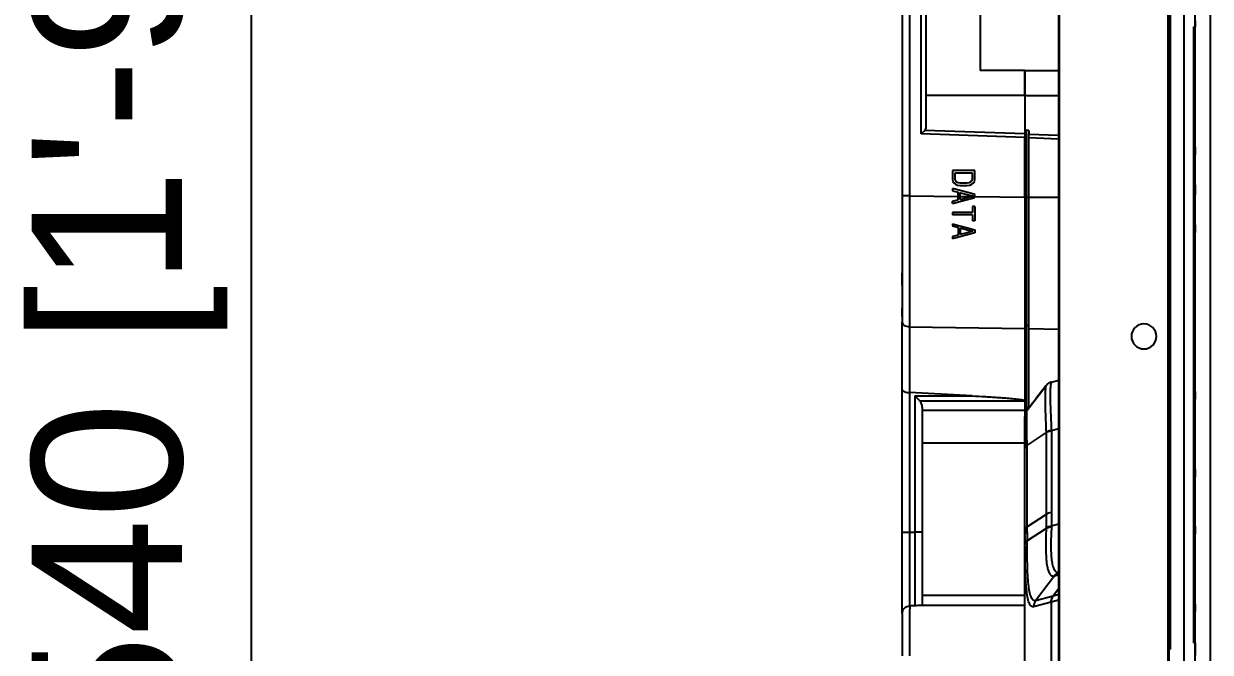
# Model space of a CAD drawing. Header units: millimetres. Extents: x -1070 to 42146, y 1440 to 12921.
# Drawn here: x -156.2 to 80.7, y 3020.9 to 3146.5 of the extents above; entities that cross this region are included whole.
import ezdxf

# ---------------------------------------------------------------- set-up
doc = ezdxf.new("R2010")
doc.units = ezdxf.units.MM
doc.layers.add('DIM', color=4, linetype='Continuous')
doc.layers.add('n', color=7, linetype='Continuous')
doc.styles.get("Standard").update_dxf_attribs({"font": 'arial.ttf'})
doc.dimstyles.new('ISO-200', dxfattribs={"dimtxt": 30, "dimasz": 25, "dimexe": 1.25, "dimexo": 5, "dimgap": 5, "dimtad": 1, "dimtoh": 1, "dimdec": 1, "dimdsep": 46, "dimtxsty": 'Standard', "dimcen": 2.5, "dimadec": 0, "dimazin": 0, "dimtfac": 1, "dimtdec": 1, "dimtmove": 0, "dimatfit": 3, "dimfxl": 1, "dimarcsym": 0})

# ---------------------------------------------------------------- blocks, each defined once
blk = doc.blocks.new('*D44')
at = {"layer": 'Defpoints', "color": 0, "transparency": 16777216}
for p in [(68.18, 3416.54), (-110.81, 2876.54), (68.18, 2876.54)]:
    blk.add_point(p, dxfattribs=at)
at = {"layer": 'DIM', "color": 0, "lineweight": -2, "transparency": 16777216}
for p, q in [((63.18, 3416.54), (-112.06, 3416.54)), ((-110.81, 3391.54), (-110.81, 2901.54)), ((63.18, 2876.54), (-112.06, 2876.54))]:
    blk.add_line(p, q, dxfattribs=at)
at = {"layer": 'DIM', "color": 0, "transparency": 16777216}
for points in [[(-114.97, 3391.54), (-106.64, 3391.54), (-110.81, 3416.54)], [(-114.97, 2901.54), (-106.64, 2901.54), (-110.81, 2876.54)]]:
    blk.add_solid(points, dxfattribs=at)
at = {"layer": 'DIM', "color": 0, "lineweight": -3, "transparency": 16777216, "insert": (-154.65, 3130.13), "char_height": 30, "attachment_point": 2, "rotation": 90}
blk.add_mtext('540 [1\'-9 1/4"]', dxfattribs=at)

msp = doc.modelspace()

# ---------------------------------------------------------------- linework, layer by layer
at = {"color": 1, "lineweight": -3}
msp.add_lwpolyline([(80.677, 2771.641), (77.677, 2771.641), (77.677, 3521.641), (80.677, 3521.641)], close=True, dxfattribs=at)
at = {"layer": 'n', "color": 7, "linetype": 'Continuous', "lineweight": -3, "true_color": 0xffffff}
for p, q in [((50.377, 3397.595), (50.377, 2895.486)), ((50.518, 3397.577), (50.518, 2895.505)), ((75.377, 3395.313), (75.377, 2897.769)), ((72.172, 3394.726), (72.172, 2898.355)), ((72.377, 3394.699), (72.377, 3021.541)), ((72.669, 3394.66), (72.669, 3021.541)), ((19.177, 3231.541), (19.177, 3112.164)), ((20.624, 3231.541), (20.624, 3112.164)), ((22.942, 3124.522), (22.942, 3168.559)), ((23.977, 3125.936), (23.977, 3167.145)), ((34.764, 3155.869), (34.764, 3137.213)), ((77.677, 3147.141), (77.677, 3145.941)), ((77.377, 3145.941), (77.677, 3145.941)), ((77.377, 3022.791), (77.377, 3145.941)), ((43.677, 3137.213), (34.764, 3137.213)), ((43.677, 3132.213), (43.677, 3137.213)), ((43.677, 3137.213), (50.377, 3137.213)), ((43.677, 3137.213), (43.677, 3132.213)), ((43.677, 3132.213), (23.977, 3132.213)), ((43.677, 3132.213), (43.677, 3125.513)), ((43.677, 3132.213), (43.677, 3125.513)), ((43.677, 3132.213), (50.377, 3132.213)), ((23.659, 3125.205), (22.942, 3124.522)), ((43.677, 3124.506), (23.659, 3125.205)), ((43.677, 3125.513), (43.677, 3124.506)), ((44.477, 3125.213), (43.977, 3125.213)), ((43.977, 3111.872), (43.977, 3125.213)), ((44.477, 3125.213), (44.477, 3124.478)), ((43.677, 3123.798), (22.942, 3124.522)), ((43.677, 3124.506), (43.677, 3123.798)), ((43.677, 3111.863), (43.677, 3123.798)), ((44.477, 3123.77), (44.477, 3124.478)), ((44.477, 3124.478), (50.377, 3124.272)), ((44.477, 3111.872), (44.477, 3123.77)), ((44.477, 3123.77), (50.377, 3123.564)), ((77.377, 3121.838), (77.677, 3121.838)), ((77.677, 3121.821), (77.377, 3121.821)), ((77.677, 3121.322), (77.377, 3121.322)), ((77.677, 3120.821), (77.377, 3120.821)), ((77.677, 3120.321), (77.377, 3120.321)), ((77.677, 3121.838), (77.677, 3121.821)), ((77.677, 3121.821), (77.677, 3121.322)), ((77.677, 3121.322), (77.677, 3120.821)), ((77.677, 3120.821), (77.677, 3120.322)), ((29.177, 3117.213), (29.177, 3115.413)), ((33.677, 3117.213), (29.177, 3117.213)), ((29.751, 3115.413), (29.751, 3116.763)), ((29.751, 3116.763), (33.102, 3116.763)), ((33.102, 3116.763), (33.102, 3115.413)), ((33.677, 3115.413), (33.677, 3117.213)), ((29.177, 3115.413), (29.272, 3115.038)), ((31, 3113.126), (29.177, 3113.613)), ((29.177, 3113.613), (29.177, 3113.163)), ((29.177, 3113.163), (30.326, 3112.863)), ((29.272, 3115.038), (29.464, 3114.738)), ((29.464, 3114.738), (29.847, 3114.438)), ((29.847, 3115.113), (29.751, 3115.413)), ((30.038, 3114.888), (29.847, 3115.113)), ((29.847, 3114.438), (30.23, 3114.288)), ((30.326, 3114.738), (30.038, 3114.888)), ((30.23, 3114.288), (30.708, 3114.213)), ((30.708, 3114.663), (30.326, 3114.738)), ((32.145, 3114.663), (30.708, 3114.663)), ((30.708, 3114.213), (32.145, 3114.213)), ((32.528, 3114.738), (32.145, 3114.663)), ((32.145, 3114.213), (32.623, 3114.288)), ((32.815, 3114.888), (32.528, 3114.738)), ((32.623, 3114.288), (33.006, 3114.438)), ((33.006, 3115.113), (32.815, 3114.888)), ((33.102, 3115.413), (33.006, 3115.113)), ((33.006, 3114.438), (33.389, 3114.738)), ((33.389, 3114.738), (33.581, 3115.038)), ((33.581, 3115.038), (33.677, 3115.413)), ((77.377, 3114.338), (77.677, 3114.338)), ((77.377, 3113.869), (77.677, 3113.869)), ((77.677, 3114.338), (77.677, 3113.869)), ((77.677, 3113.869), (77.677, 3112.806)), ((19.177, 3112.164), (19.177, 3111.329)), ((19.177, 3112.164), (19.177, 3111.863)), ((20.624, 3112.164), (19.177, 3112.164)), ((19.177, 3111.863), (19.177, 3111.114)), ((19.177, 3111.329), (19.177, 3110.496)), ((19.177, 3111.114), (19.177, 3099.438)), ((20.624, 3112.164), (30.326, 3112.038)), ((20.624, 3112.164), (20.624, 3085.938)), ((29.177, 3111.063), (30.198, 3111.329)), ((29.177, 3110.613), (29.177, 3111.063)), ((29.177, 3110.613), (30.676, 3111.013)), ((30.198, 3111.329), (30.326, 3111.363)), ((30.326, 3112.037), (30.326, 3112.863)), ((30.326, 3111.363), (30.326, 3112.037)), ((30.326, 3112.037), (30.708, 3112.032)), ((30.676, 3111.013), (31.176, 3111.146)), ((30.708, 3112.032), (30.708, 3112.788)), ((30.708, 3112.788), (30.893, 3112.74)), ((30.708, 3112.033), (32.878, 3112.004)), ((30.708, 3111.438), (30.708, 3112.032)), ((30.708, 3111.438), (30.949, 3111.5)), ((30.893, 3112.74), (31.038, 3112.702)), ((30.949, 3111.5), (31.189, 3111.563)), ((33.027, 3112.586), (31, 3113.126)), ((31.038, 3112.702), (32.925, 3112.209)), ((31.176, 3111.146), (31.676, 3111.279)), ((31.189, 3111.563), (31.91, 3111.751)), ((31.676, 3111.279), (32.176, 3111.413)), ((31.91, 3111.751), (32.15, 3111.814)), ((32.15, 3111.814), (32.871, 3112.003)), ((32.176, 3111.413), (33.176, 3111.679)), ((33.294, 3112.113), (32.871, 3112.003)), ((32.871, 3112.003), (33.677, 3111.994)), ((32.925, 3112.209), (33.294, 3112.113)), ((33.677, 3112.413), (33.027, 3112.586)), ((33.176, 3111.679), (33.394, 3111.737)), ((33.394, 3111.737), (33.677, 3111.813)), ((33.677, 3111.994), (33.677, 3112.413)), ((33.677, 3111.813), (33.677, 3111.994)), ((33.677, 3111.994), (43.677, 3111.863)), ((43.677, 3111.863), (43.677, 3086.97)), ((43.977, 3086.286), (43.977, 3111.872)), ((43.977, 3111.872), (44.477, 3111.872)), ((44.477, 3085.612), (44.477, 3111.872)), ((44.477, 3111.872), (50.377, 3111.872)), ((77.677, 3112.806), (77.377, 3112.806)), ((77.677, 3112.338), (77.377, 3112.338)), ((77.677, 3112.806), (77.677, 3112.338)), ((19.177, 3110.496), (19.177, 3099.869)), ((29.177, 3108.813), (29.177, 3108.363)), ((33.198, 3108.813), (29.177, 3108.813)), ((33.677, 3110.013), (33.198, 3110.013)), ((33.198, 3110.013), (33.198, 3108.946)), ((33.198, 3108.946), (33.198, 3108.813)), ((33.677, 3110.013), (33.677, 3108.744)), ((33.677, 3108.744), (33.677, 3108.427)), ((33.677, 3108.427), (33.677, 3107.794)), ((33.198, 3108.363), (29.177, 3108.363)), ((29.177, 3106.563), (29.177, 3106.113)), ((29.177, 3106.563), (30.68, 3106.162)), ((29.177, 3106.113), (30.198, 3105.846)), ((30.68, 3106.162), (31.18, 3106.028)), ((31.18, 3106.028), (32.18, 3105.762)), ((33.198, 3108.363), (33.198, 3108.229)), ((33.198, 3108.229), (33.198, 3107.163)), ((33.677, 3107.163), (33.198, 3107.163)), ((33.677, 3107.794), (33.677, 3107.478)), ((33.677, 3107.478), (33.677, 3107.163)), ((77.677, 3106.354), (77.377, 3106.354)), ((77.677, 3106.353), (77.677, 3105.854)), ((30.07, 3104.246), (29.177, 3104.013)), ((29.177, 3104.013), (29.177, 3103.563)), ((29.675, 3103.696), (29.177, 3103.563)), ((30.173, 3103.828), (29.675, 3103.696)), ((30.326, 3104.313), (30.07, 3104.246)), ((30.672, 3103.962), (30.173, 3103.828)), ((30.198, 3105.846), (30.326, 3105.813)), ((30.326, 3105.813), (30.326, 3104.479)), ((30.326, 3104.479), (30.326, 3104.313)), ((32.172, 3104.362), (30.672, 3103.962)), ((30.708, 3105.738), (30.708, 3105.137)), ((30.708, 3105.738), (30.996, 3105.663)), ((30.708, 3105.137), (30.708, 3104.537)), ((32.143, 3104.762), (30.708, 3104.388)), ((30.708, 3104.537), (30.708, 3104.388)), ((30.996, 3105.663), (32.146, 3105.362)), ((33.006, 3104.988), (32.143, 3104.762)), ((32.146, 3105.362), (33.294, 3105.063)), ((32.673, 3104.495), (32.172, 3104.362)), ((32.18, 3105.762), (33.394, 3105.438)), ((33.677, 3104.763), (32.673, 3104.495)), ((33.294, 3105.063), (33.006, 3104.988)), ((33.394, 3105.438), (33.677, 3105.363)), ((33.677, 3105.363), (33.677, 3104.763)), ((77.677, 3105.854), (77.377, 3105.854)), ((77.677, 3105.353), (77.377, 3105.353)), ((77.677, 3104.854), (77.377, 3104.854)), ((77.377, 3104.838), (77.677, 3104.838)), ((77.677, 3105.854), (77.677, 3105.353)), ((77.677, 3105.353), (77.677, 3104.854)), ((77.677, 3104.854), (77.677, 3104.838)), ((19.177, 3099.869), (19.177, 3098.299)), ((19.177, 3099.438), (19.177, 3096.732)), ((19.177, 3098.396), (19.177, 3096.732)), ((19.177, 3098.299), (19.177, 3086.921)), ((19.177, 3094.218), (19.177, 3096.732)), ((19.177, 3094.218), (19.177, 3092.304)), ((19.177, 3092.304), (19.177, 3090.853)), ((19.177, 3090.853), (19.177, 3089.766)), ((19.177, 3088.041), (19.177, 3089.766)), ((19.177, 3088.041), (19.177, 3086.921)), ((19.177, 3085.047), (19.177, 3086.921)), ((19.177, 3084.014), (19.177, 3085.047)), ((20.624, 3085.938), (20.624, 3072.836)), ((20.624, 3085.938), (43.677, 3085.637)), ((43.677, 3086.97), (43.677, 3085.637)), ((43.677, 3085.637), (43.677, 3071.186)), ((43.977, 3069.91), (43.977, 3086.286)), ((43.977, 3086.286), (44.477, 3086.286)), ((44.477, 3069.753), (44.477, 3085.612)), ((44.477, 3085.612), (50.377, 3085.477)), ((19.177, 3082.289), (19.177, 3084.014)), ((19.177, 3078.262), (19.177, 3082.289)), ((19.177, 3073.395), (19.177, 3078.262)), ((48.966, 3074.927), (50.377, 3075.305)), ((19.177, 3044.941), (19.177, 3073.395)), ((47.877, 3074.183), (44.09, 3069.248)), ((47.892, 3074.219), (47.869, 3074.189)), ((47.869, 3074.189), (47.869, 3074.189)), ((47.9, 3074.213), (47.877, 3074.183)), ((77.377, 3073.009), (77.677, 3073.009)), ((77.677, 3072.993), (77.377, 3072.993)), ((77.677, 3073.009), (77.677, 3072.993)), ((77.677, 3072.993), (77.677, 3072.494)), ((33.14, 3072.17), (20.624, 3072.836)), ((20.677, 3044.941), (20.677, 3072.833)), ((21.677, 3072.17), (22.661, 3071.186)), ((21.677, 3072.17), (33.14, 3072.17)), ((21.677, 3072.17), (21.677, 3044.941)), ((22.661, 3071.186), (43.677, 3071.186)), ((43.677, 3071.186), (43.677, 3070.107)), ((77.677, 3072.494), (77.377, 3072.494)), ((77.677, 3071.993), (77.377, 3071.993)), ((77.677, 3071.493), (77.377, 3071.493)), ((77.677, 3072.494), (77.677, 3071.993)), ((77.677, 3071.993), (77.677, 3071.494)), ((23.177, 3069.883), (23.177, 3069.252)), ((23.177, 3069.252), (23.177, 3044.941)), ((43.677, 3069.252), (23.177, 3069.252)), ((43.677, 3070.107), (43.677, 3069.252)), ((43.677, 3069.252), (43.677, 3068.791)), ((43.677, 3068.791), (43.677, 3068.552)), ((43.677, 3068.552), (43.677, 3068.031)), ((43.977, 3069.248), (43.977, 3069.91)), ((43.977, 3069.91), (44.477, 3069.91)), ((43.977, 3069.228), (43.977, 3069.248)), ((43.977, 3069.084), (43.977, 3069.228)), ((44.089, 3069.248), (44.089, 3069.248)), ((43.677, 3068.031), (43.677, 3067.284)), ((43.677, 3068.031), (43.677, 3068.031)), ((43.677, 3068.031), (43.677, 3068.031)), ((43.677, 3068.031), (43.677, 3061.733)), ((43.677, 3068.031), (43.677, 3068.031)), ((43.677, 3061.733), (43.677, 3068.031)), ((43.677, 3067.284), (43.677, 3062.696)), ((47.9, 3064.823), (44.09, 3062.341)), ((47.9, 3064.823), (47.9, 3056.009)), ((48.966, 3065.267), (50.377, 3065.645)), ((48.969, 3065.203), (48.969, 3048.831)), ((43.677, 3062.696), (23.177, 3062.696)), ((43.677, 3062.696), (43.677, 3061.733)), ((43.677, 3053.59), (43.677, 3061.733)), ((44.09, 3045.992), (44.09, 3062.341)), ((77.677, 3057.526), (77.377, 3057.526)), ((77.677, 3057.026), (77.377, 3057.026)), ((77.677, 3056.525), (77.377, 3056.525)), ((77.677, 3057.525), (77.677, 3057.026)), ((77.677, 3057.026), (77.677, 3056.525)), ((77.677, 3056.525), (77.677, 3056.026)), ((47.9, 3056.009), (47.9, 3048.475)), ((77.677, 3056.026), (77.377, 3056.026)), ((77.377, 3056.009), (77.677, 3056.009)), ((77.677, 3056.026), (77.677, 3056.009)), ((43.677, 3045.376), (43.677, 3053.59)), ((47.9, 3048.475), (44.09, 3045.992)), ((19.177, 3032.494), (19.177, 3044.941)), ((19.177, 3044.941), (20.677, 3044.941)), ((20.677, 3030.166), (20.677, 3044.941)), ((20.677, 3044.941), (21.677, 3044.941)), ((23.177, 3044.941), (21.677, 3044.941)), ((21.677, 3044.941), (21.677, 3030.178)), ((23.177, 3044.941), (23.177, 3030.241)), ((43.677, 3044.395), (43.677, 3045.376)), ((43.677, 3045.376), (43.677, 3044.395)), ((44.092, 3045.018), (44.09, 3045.992)), ((47.908, 3045.675), (44.098, 3043.193)), ((50.377, 3046.495), (48.972, 3046.119)), ((77.377, 3046.041), (77.677, 3046.041)), ((77.677, 3046.024), (77.377, 3046.024)), ((77.677, 3045.525), (77.377, 3045.525)), ((77.677, 3045.024), (77.377, 3045.024)), ((77.677, 3044.524), (77.377, 3044.524)), ((77.677, 3046.041), (77.677, 3046.024)), ((77.677, 3046.024), (77.677, 3045.525)), ((77.677, 3045.525), (77.677, 3045.024)), ((77.677, 3045.024), (77.677, 3044.525)), ((43.677, 3044.219), (43.677, 3044.395)), ((43.677, 3044.219), (43.677, 3044.395)), ((43.677, 3042.557), (43.677, 3044.219)), ((43.677, 3000.862), (43.677, 3042.557)), ((49.557, 3036.188), (45.796, 3031.222)), ((49.557, 3036.188), (49.585, 3036.194)), ((49.585, 3036.194), (50.374, 3036.405)), ((50.377, 3033.579), (49.312, 3032.134)), ((19.177, 3030.968), (19.177, 3032.494)), ((19.177, 3030.325), (19.177, 3030.968)), ((19.177, 3028.681), (19.177, 3030.325)), ((43.677, 3030.241), (22.372, 3030.241)), ((43.677, 3032.241), (23.177, 3032.241)), ((48.914, 3030.911), (45.391, 3030.003)), ((49.302, 3032.132), (45.796, 3031.222)), ((48.925, 3030.913), (48.914, 3030.911)), ((48.914, 3030.911), (48.914, 3012.171)), ((50.377, 3031.357), (48.925, 3030.913)), ((50.379, 3032.452), (49.312, 3032.134)), ((77.677, 3030.557), (77.377, 3030.557)), ((77.677, 3030.557), (77.677, 3030.057)), ((19.177, 3028.681), (19.177, 3020.241)), ((77.677, 3030.057), (77.377, 3030.057)), ((77.677, 3029.556), (77.377, 3029.556)), ((77.677, 3029.057), (77.377, 3029.057)), ((77.377, 3029.041), (77.677, 3029.041)), ((77.677, 3030.057), (77.677, 3029.556)), ((77.677, 3029.556), (77.677, 3029.057)), ((77.677, 3029.057), (77.677, 3029.041)), ((72.377, 3021.541), (72.377, 2898.382)), ((72.377, 3021.541), (72.669, 3021.541)), ((77.377, 3022.791), (77.677, 3022.791)), ((77.677, 3022.791), (77.677, 3020.291))]:
    msp.add_line(p, q, dxfattribs=at)
for points in [[(47.869, 3074.189), (47.502, 3073.709), (47.011, 3073.066), (46.533, 3072.441), (46.07, 3071.834), (45.62, 3071.246), (45.184, 3070.677), (44.762, 3070.126), (44.355, 3069.594), (44.089, 3069.248)], [(48.966, 3074.927), (48.905, 3074.91), (48.816, 3074.88), (48.728, 3074.847), (48.643, 3074.81), (48.561, 3074.77), (48.481, 3074.727), (48.405, 3074.681), (48.331, 3074.632), (48.26, 3074.58), (48.193, 3074.527), (48.129, 3074.472), (48.069, 3074.415), (48.012, 3074.358), (47.959, 3074.3), (47.91, 3074.241), (47.892, 3074.219)]]:
    msp.add_lwpolyline(points, dxfattribs=at)
for centre, radius, start, end in [((45.677, 3068.031), 2, 143.90911, 180), ((45.677, 3068.031), 2, 143.90346, 180), ((45.677, 3068.031), 2, 142.523, 143.90911), ((45.677, 3068.031), 2, 142.50158, 143.90346), ((62.177, 3065.546), 14.296, 182.7212, 182.90059), ((61.458, 3065.831), 12.505, 182.58336, 182.87781), ((562.495, 3048.577), 514.596, 180.01133, 180.31346), ((565.105, 3048.025), 516.137, 179.91046, 180.21156), ((542.978, 3045.88), 498.887, 180.09891, 180.30859), ((63.904, 3045.849), 15.997, 180.31338, 180.62044), ((62.14, 3045.958), 13.17, 179.30042, 179.72416), ((538.347, 3044.394), 494.671, 180.02029, 180.21277), ((47.395, 3030.014), 2.005, 142.93815, 180.30142), ((49.948, 3029.642), 2.572, 104.31804, 104.54762), ((24.312, 2769.719), 260.473, 90.57964, 90.80103)]:
    msp.add_arc(centre, radius, start, end, dxfattribs=at)
for centre, major_axis, ratio, start_param, end_param in [((22.977, 3125.936), (0, 1), 1, -2.3904921, -1.5707963), ((43.977, 3125.513), (0, 0.3), 1, 1.5707963, 3.1415927), ((67.426, 3084.041), (0, 2.5), 1, 0, 1.5707963), ((67.426, 3084.041), (0, 2.5), 1, -1.5707963, 0), ((67.426, 3084.041), (0, 2.5), 1, 1.5707963, 3.1415927), ((67.426, 3084.041), (0, 2.5), 1, -3.1415927, -1.5707963), ((21.677, 3069.883), (0, 1.726), 0.8692867, -1.5707963, -0.715585)]:
    msp.add_ellipse(centre, major_axis=major_axis, ratio=ratio, start_param=start_param, end_param=end_param, dxfattribs=at)
for points, knots in [([(20.624, 3085.938), (20.268, 3085.946), (19.626, 3086.07), (19.177, 3086.654), (19.177, 3086.921)], [0, 0, 0, 0, 0.571225, 1, 1, 1, 1]), ([(43.677, 3086.483), (43.677, 3086.428), (43.744, 3086.342), (43.863, 3086.296), (43.938, 3086.286), (43.977, 3086.286)], [0, 0, 0, 0, 0.4256991, 0.7009181, 1, 1, 1, 1]), ([(19.177, 3073.395), (19.177, 3073.204), (19.812, 3072.858), (20.313, 3072.85), (20.677, 3072.831)], [0, 0, 0, 0, 0.3445817, 1, 1, 1, 1]), ([(47.869, 3074.189), (47.848, 3074.162), (47.818, 3074.073), (47.784, 3073.907), (47.755, 3073.669), (47.72, 3073.214), (47.695, 3072.475), (47.69, 3071.393), (47.707, 3070.064), (47.748, 3068.509), (47.812, 3066.751), (47.866, 3065.515), (47.897, 3064.868)], [0, 0, 0, 0, 0.0110665, 0.0292596, 0.0548511, 0.0878696, 0.1758824, 0.2922227, 0.4351965, 0.6026141, 0.791864, 1, 1, 1, 1]), ([(48.966, 3074.927), (48.94, 3074.92), (48.889, 3074.851), (48.847, 3074.712), (48.805, 3074.493), (48.755, 3074.05), (48.718, 3073.303), (48.706, 3072.191), (48.725, 3070.799), (48.775, 3069.154), (48.856, 3067.281), (48.926, 3065.961), (48.966, 3065.267)], [0, 0, 0, 0, 0.0083783, 0.0233825, 0.0460682, 0.0766434, 0.1613667, 0.276642, 0.4207257, 0.5912743, 0.7854463, 1, 1, 1, 1]), ([(33.14, 3072.17), (34.026, 3072.123), (35.354, 3072.048), (37.124, 3071.938), (38.451, 3071.848), (39.556, 3071.765), (40.439, 3071.692), (41.101, 3071.632), (41.763, 3071.565), (42.312, 3071.502), (42.751, 3071.442), (43.076, 3071.39), (43.35, 3071.336), (43.547, 3071.28), (43.659, 3071.232), (43.677, 3071.186)], [0, 0, 0, 0, 0.2506668, 0.3759969, 0.5013206, 0.6266308, 0.6892762, 0.7519096, 0.8145218, 0.87709, 0.90834, 0.939537, 0.9705866, 0.9858906, 1, 1, 1, 1]), ([(43.677, 3070.107), (43.677, 3070.052), (43.744, 3069.966), (43.863, 3069.92), (43.938, 3069.91), (43.977, 3069.91)], [0, 0, 0, 0, 0.4256991, 0.7009181, 1, 1, 1, 1]), ([(44.09, 3062.341), (44.086, 3062.838), (44.08, 3063.785), (44.073, 3065.128), (44.068, 3066.308), (44.067, 3067.18), (44.067, 3067.781), (44.068, 3068.154), (44.07, 3068.473), (44.072, 3068.737), (44.075, 3068.945), (44.078, 3069.083), (44.081, 3069.165), (44.083, 3069.206), (44.086, 3069.231), (44.087, 3069.244), (44.089, 3069.247)], [0, 0, 0, 0, 0.2158689, 0.4114642, 0.583334, 0.7284227, 0.7901097, 0.8441994, 0.8904736, 0.9287559, 0.9589127, 0.9808567, 0.9887339, 0.9945454, 0.9982941, 1, 1, 1, 1]), ([(48.966, 3065.267), (48.764, 3065.233), (48.391, 3065.138), (48.043, 3064.969), (47.897, 3064.868)], [0, 0, 0, 0, 0.5348698, 1, 1, 1, 1]), ([(47.9, 3064.823), (47.97, 3064.869), (48.3, 3065.059), (48.677, 3065.158), (48.969, 3065.203)], [0, 0, 0, 0, 0.2220587, 1, 1, 1, 1]), ([(44.09, 3062.342), (43.973, 3062.263), (43.773, 3062.099), (43.677, 3061.846), (43.677, 3061.733)], [0, 0, 0, 0, 0.5557465, 1, 1, 1, 1]), ([(48.969, 3048.831), (48.768, 3048.805), (48.397, 3048.725), (48.046, 3048.571), (47.9, 3048.475)], [0, 0, 0, 0, 0.536837, 1, 1, 1, 1]), ([(44.09, 3045.992), (43.972, 3045.915), (43.772, 3045.746), (43.677, 3045.49), (43.677, 3045.376)], [0, 0, 0, 0, 0.55253, 1, 1, 1, 1]), ([(43.677, 3044.395), (43.677, 3044.511), (43.772, 3044.769), (43.973, 3044.94), (44.092, 3045.018)], [0, 0, 0, 0, 0.4480443, 1, 1, 1, 1]), ([(47.908, 3045.675), (47.857, 3044.292), (47.805, 3042.337), (47.881, 3039.911), (47.977, 3038.873), (48.047, 3038.406)], [0, 0, 0, 0, 0.570746, 0.805581, 1, 1, 1, 1]), ([(48.972, 3046.119), (48.772, 3046.091), (48.402, 3046.011), (48.054, 3045.856), (47.907, 3045.761)], [0, 0, 0, 0, 0.5362825, 1, 1, 1, 1]), ([(47.908, 3045.676), (47.978, 3045.72), (48.31, 3045.895), (48.682, 3045.985), (48.971, 3046.021)], [0, 0, 0, 0, 0.2212832, 1, 1, 1, 1]), ([(48.971, 3046.021), (48.903, 3044.697), (48.829, 3042.824), (48.884, 3040.497), (48.974, 3039.499), (49.044, 3039.051)], [0, 0, 0, 0, 0.570004, 0.8050504, 1, 1, 1, 1]), ([(44.098, 3043.194), (44.036, 3043.145), (43.925, 3043.05), (43.749, 3042.857), (43.681, 3042.673), (43.68, 3042.557)], [0, 0, 0, 0, 0.3004305, 0.5571777, 1, 1, 1, 1]), ([(45.391, 3030.003), (45.315, 3029.987), (45.149, 3029.984), (44.915, 3030.108), (44.716, 3030.341), (44.54, 3030.676), (44.383, 3031.117), (44.182, 3031.914), (43.995, 3033.184), (43.845, 3035.013), (43.749, 3037.226), (43.696, 3039.784), (43.684, 3041.6), (43.68, 3042.557)], [0, 0, 0, 0, 0.0178337, 0.0362418, 0.0585731, 0.0869063, 0.1223036, 0.1652889, 0.2747103, 0.4151605, 0.5848902, 0.7810441, 1, 1, 1, 1]), ([(45.796, 3031.222), (45.721, 3031.202), (45.559, 3031.19), (45.324, 3031.295), (45.123, 3031.509), (44.947, 3031.821), (44.79, 3032.237), (44.588, 3032.994), (44.401, 3034.206), (44.251, 3035.957), (44.157, 3038.079), (44.109, 3040.533), (44.099, 3042.274), (44.098, 3043.193)], [0, 0, 0, 0, 0.0185797, 0.0372202, 0.0593974, 0.0874083, 0.1224511, 0.1651209, 0.2741362, 0.4145124, 0.5844138, 0.7808363, 1, 1, 1, 1]), ([(48.047, 3038.406), (48.102, 3038.038), (48.2, 3037.526), (48.421, 3036.921), (48.634, 3036.518), (48.933, 3036.218), (49.295, 3036.14), (49.47, 3036.164), (49.557, 3036.187)], [0, 0, 0, 0, 0.3709732, 0.5170613, 0.639109, 0.8271632, 0.9108914, 1, 1, 1, 1]), ([(49.044, 3039.051), (49.094, 3038.728), (49.208, 3038.162), (49.481, 3037.449), (49.821, 3037.041), (50.137, 3036.894), (50.297, 3036.873), (50.377, 3036.873)], [0, 0, 0, 0, 0.3563401, 0.6262913, 0.8268171, 0.9136109, 1, 1, 1, 1]), ([(49.557, 3036.187), (49.609, 3036.257), (49.837, 3036.52), (50.136, 3036.722), (50.376, 3036.821)], [0, 0, 0, 0, 0.2517011, 1, 1, 1, 1]), ([(22.372, 3030.241), (22.324, 3030.241), (22.091, 3030.235), (21.861, 3030.18), (21.677, 3030.178)], [0, 0, 0, 0, 0.2065846, 1, 1, 1, 1]), ([(48.914, 3030.911), (48.911, 3031.128), (48.974, 3031.565), (49.174, 3031.959), (49.302, 3032.132)], [0, 0, 0, 0, 0.5023078, 1, 1, 1, 1]), ([(48.925, 3030.913), (48.922, 3031.131), (48.985, 3031.568), (49.185, 3031.961), (49.312, 3032.135)], [0, 0, 0, 0, 0.5023154, 1, 1, 1, 1]), ([(19.177, 3028.681), (19.177, 3029.061), (19.5, 3029.856), (20.294, 3030.161), (20.677, 3030.166)], [0, 0, 0, 0, 0.4980212, 1, 1, 1, 1]), ([(20.67, 3030.166), (20.655, 3029.808), (20.652, 3028.708), (20.623, 3025.4), (20.624, 3022.45), (20.624, 3020.241)], [0, 0, 0, 0, 0.1083298, 0.3323062, 1, 1, 1, 1])]:
    msp.add_open_spline(points, degree=3, knots=knots, dxfattribs=at)
for points in [[(44.089, 3069.247), (44.089, 3069.248), (44.089, 3069.248), (44.089, 3069.248)], [(50.376, 3036.815), (50.068, 3036.682), (49.787, 3036.462), (49.585, 3036.194)]]:
    msp.add_open_spline(points, degree=3, dxfattribs=at)

# ---------------------------------------------------------------- dimensions: what is measured, and where the dimension line sits
at = {"layer": 'DIM', "color": 7, "lineweight": -3}
dim = msp.add_linear_dim(base=(-110.806, 2876.541), p1=(68.177, 3416.541), p2=(68.177, 2876.541), angle=270, dimstyle='ISO-200', dxfattribs=at)
dim.commit()
dim.dimension.update_dxf_attribs({"geometry": '*D44', "text_midpoint": (-110.806, 3130.128), "dimtype": 160})

doc.saveas('drawing.dxf')
